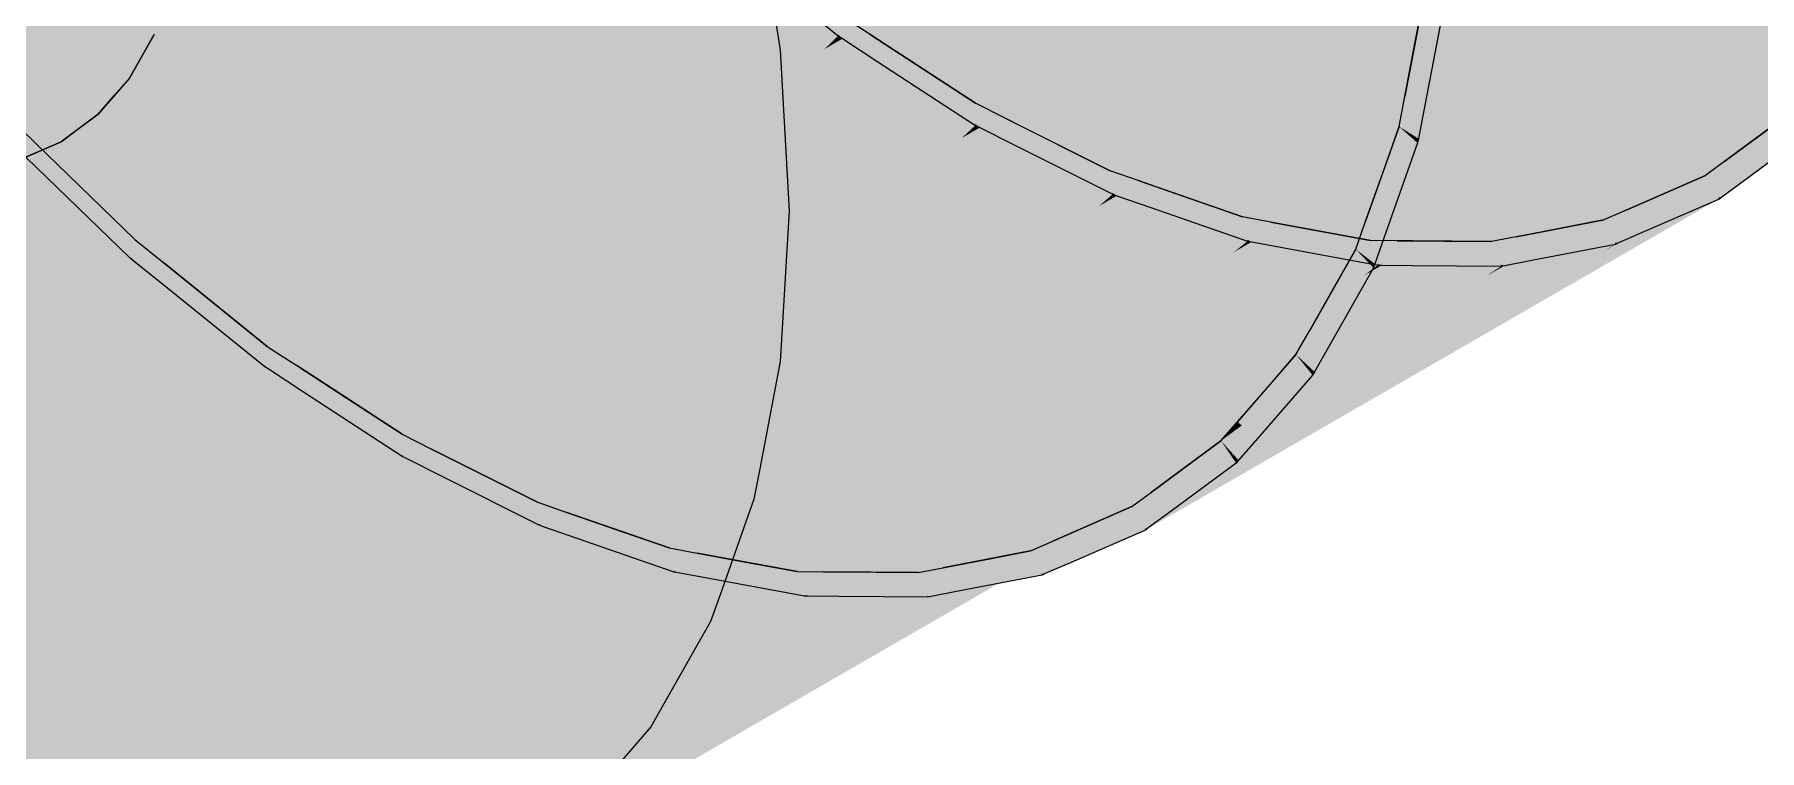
# Model space of a CAD drawing. Extents: x 0 to 297, y 0 to 210.
# Drawn here: x 211.32 to 236.84, y 138.73 to 149.33 of the extents above; entities that cross this region are included whole.
import ezdxf

# ---------------------------------------------------------------- set-up
doc = ezdxf.new("R2010")
doc.units = 0
doc.layers.add('SOMBRA', color=8, linetype='CONTINUOUS')
doc.layers.add('VISIBLE', color=7, linetype='CONTINUOUS')

msp = doc.modelspace()

# ---------------------------------------------------------------- linework, layer by layer
at = {"layer": 'SOMBRA', "color": 254}
for points in [[(205.9947, 149.0447), (233.1415, 165.3137), (205.5643, 149.392)], [(205.9947, 149.0447), (233.1469, 165.3093), (233.1415, 165.3137)], [(233.1469, 165.3093), (205.9947, 149.0447), (206.3808, 148.7331)], [(233.1469, 165.3093), (206.3808, 148.7331), (233.9579, 164.6548)], [(206.8186, 148.4472), (233.9579, 164.6548), (206.3808, 148.7331)], [(206.8186, 148.4472), (233.9635, 164.6512), (233.9579, 164.6548)], [(233.9635, 164.6512), (206.8186, 148.4472), (207.2114, 148.1907)], [(233.9635, 164.6512), (207.2114, 148.1907), (234.7886, 164.1124)], [(239.8405, 164.076), (212.7228, 148.6829), (240.2999, 164.6046)], [(212.9168, 149.0253), (240.2999, 164.6046), (212.7228, 148.6829)], [(212.9168, 149.0253), (240.3024, 164.609), (240.2999, 164.6046)], [(240.3024, 164.609), (212.9168, 149.0253), (213.091, 149.3325)], [(207.6493, 147.971), (234.7886, 164.1124), (207.2114, 148.1907)], [(207.6493, 147.971), (234.7941, 164.1096), (234.7886, 164.1124)], [(234.7941, 164.1096), (207.6493, 147.971), (208.0421, 147.774)], [(234.7941, 164.1096), (208.0421, 147.774), (235.6192, 163.6957)], [(239.2922, 163.6693), (212.2603, 148.1507), (239.8375, 164.0724)], [(212.5041, 148.4313), (239.8375, 164.0724), (212.2603, 148.1507)], [(212.5041, 148.4313), (239.8405, 164.076), (239.8375, 164.0724)], [(239.8405, 164.076), (212.5041, 148.4313), (212.7228, 148.6829)], [(208.4724, 147.6244), (235.6192, 163.6957), (208.0421, 147.774)], [(208.4724, 147.6244), (235.6247, 163.6938), (235.6192, 163.6957)], [(235.6247, 163.6938), (208.4724, 147.6244), (208.8585, 147.4901)], [(235.6247, 163.6938), (208.8585, 147.4901), (236.4357, 163.4118)], [(238.6669, 163.396), (211.7114, 147.7449), (239.2886, 163.6666)], [(212.0007, 147.9588), (239.2886, 163.6666), (211.7114, 147.7449)], [(212.0007, 147.9588), (239.2922, 163.6693), (239.2886, 163.6666)], [(239.2922, 163.6693), (212.0007, 147.9588), (212.2603, 148.1507)], [(209.274, 147.4131), (236.4357, 163.4118), (208.8585, 147.4901)], [(209.274, 147.4131), (236.441, 163.4108), (236.4357, 163.4118)], [(236.441, 163.4108), (209.274, 147.4131), (209.6468, 147.344)], [(236.441, 163.4108), (209.6468, 147.344), (237.224, 163.2657)], [(237.9752, 163.2607), (211.0856, 147.4725), (238.6627, 163.3942)], [(211.4155, 147.6161), (238.6627, 163.3942), (211.0856, 147.4725)], [(211.4155, 147.6161), (238.6669, 163.396), (238.6627, 163.3942)], [(238.6669, 163.396), (211.4155, 147.6161), (211.7114, 147.7449)], [(210.0403, 147.3409), (237.224, 163.2657), (209.6468, 147.344)], [(210.0403, 147.3409), (237.2289, 163.2656), (237.224, 163.2657)], [(237.2289, 163.2656), (210.0403, 147.3409), (210.3934, 147.3381)], [(237.2289, 163.2656), (210.3934, 147.3381), (237.9706, 163.2598)], [(210.7582, 147.4089), (237.9706, 163.2598), (210.3934, 147.3381)], [(210.7582, 147.4089), (237.9752, 163.2607), (237.9706, 163.2598)], [(237.9752, 163.2607), (210.7582, 147.4089), (211.0856, 147.4725)]]:
    msp.add_solid(points, dxfattribs=at)
at = {"layer": 'SOMBRA', "color": 252}
for points in [[(223.6864, 149.3294), (223.249, 149.615), (232.795, 155.1264)], [(223.6864, 149.3294), (232.795, 155.1264), (227.1819, 151.3475)], [(222.2687, 149.6442), (222.3543, 149.0984), (231.9002, 154.6098)], [(231.9002, 154.6098), (222.3543, 149.0984), (231.9454, 153.7868)], [(217.979, 154.2938), (219.2895, 152.791), (210.8042, 147.892)], [(217.979, 154.2938), (210.8042, 147.892), (215.5866, 152.9125)], [(222.4563, 147.2426), (231.9454, 153.7868), (222.3543, 149.0984)], [(222.4563, 147.2426), (232.0022, 152.754), (231.9454, 153.7868)], [(227.1819, 151.3475), (234.7886, 153.8245), (225.2426, 148.3132)], [(225.68, 148.0937), (225.2426, 148.3132), (234.7886, 153.8245)], [(225.68, 148.0937), (234.7886, 153.8245), (229.1756, 150.1119)], [(215.5866, 152.9125), (210.8042, 147.892), (209.4938, 149.3948)], [(210.8042, 147.892), (219.2895, 152.791), (219.0823, 152.5772)], [(222.4563, 147.2426), (232.0309, 152.2323), (232.0022, 152.754)], [(229.1756, 150.1119), (236.7822, 152.8244), (227.2362, 147.313)], [(227.6661, 147.1636), (227.2362, 147.313), (236.7822, 152.8244)], [(227.6661, 147.1636), (236.7822, 152.8244), (231.1617, 149.1818)], [(231.1617, 149.1818), (236.7822, 152.8244), (237.2121, 152.6749)], [(231.1617, 149.1818), (237.2121, 152.6749), (238.7417, 152.1432)], [(238.3657, 148.7511), (245.5886, 152.7547), (236.0426, 147.2433)], [(236.3316, 147.457), (236.0426, 147.2433), (245.5886, 152.7547)], [(236.3316, 147.457), (245.5886, 152.7547), (239.8273, 149.4752)], [(210.8042, 147.892), (219.0823, 152.5772), (210.8651, 147.833)], [(219.0823, 152.5772), (211.3475, 147.3654), (210.8651, 147.833)], [(219.0823, 152.5772), (217.4403, 150.8831), (211.3475, 147.3654)], [(239.7993, 151.2984), (240.2689, 152.6249), (231.7836, 147.7259)], [(231.7836, 147.7259), (240.2689, 152.6249), (240.0135, 152.5357)], [(231.7836, 147.7259), (240.0135, 152.5357), (231.7962, 147.7915)], [(240.0135, 152.5357), (231.8956, 148.3111), (231.7962, 147.7915)], [(240.0135, 152.5357), (237.9884, 151.8288), (231.8956, 148.3111)], [(219.8328, 152.2644), (221.2164, 150.9232), (212.7311, 146.0242)], [(219.8328, 152.2644), (212.7311, 146.0242), (217.4403, 150.8831)], [(222.4563, 147.2426), (222.4849, 146.721), (232.0309, 152.2323)], [(232.0309, 152.2323), (222.4849, 146.721), (231.9856, 151.4616)], [(231.1617, 149.1818), (238.7417, 152.1432), (229.1957, 146.6318)], [(229.6108, 146.5549), (229.1957, 146.6318), (238.7417, 152.1432)], [(229.6108, 146.5549), (238.7417, 152.1432), (233.1063, 148.573)], [(233.1063, 148.573), (238.7417, 152.1432), (239.1567, 152.0662)], [(233.1063, 148.573), (239.1567, 152.0662), (240.6335, 151.7924)], [(236.7393, 148.3558), (244.0865, 152.1008), (234.5406, 146.5895)], [(234.8701, 146.7329), (234.5406, 146.5895), (244.0865, 152.1008)], [(234.8701, 146.7329), (244.0865, 152.1008), (238.3657, 148.7511)], [(236.7393, 148.3558), (242.7898, 151.849), (244.0865, 152.1008)], [(233.1063, 148.573), (240.6335, 151.7924), (231.0876, 146.2811)], [(231.4807, 146.278), (231.0876, 146.2811), (240.6335, 151.7924)], [(231.4807, 146.278), (240.6335, 151.7924), (234.9763, 148.2961)], [(237.9884, 151.8288), (232.1806, 149.8013), (231.8956, 148.3111)], [(234.9763, 148.2961), (242.4253, 151.7783), (232.8794, 146.2669)], [(233.2439, 146.3377), (232.8794, 146.2669), (242.4253, 151.7783)], [(233.2439, 146.3377), (242.4253, 151.7783), (236.7393, 148.3558)], [(234.9763, 148.2961), (240.6335, 151.7924), (241.0266, 151.7893)], [(234.9763, 148.2961), (241.0266, 151.7893), (242.4253, 151.7783)], [(236.7393, 148.3558), (242.4253, 151.7783), (242.7898, 151.849)], [(222.3829, 144.9829), (231.9289, 150.4943), (231.9856, 151.4616)], [(222.3829, 144.9829), (231.9856, 151.4616), (222.4849, 146.721)], [(223.6864, 149.3294), (227.1819, 151.3475), (223.9391, 149.1644)], [(227.1819, 151.3475), (225.2426, 148.3132), (223.9391, 149.1644)], [(239.7993, 151.2984), (231.7836, 147.7259), (237.4068, 149.9172)], [(217.4403, 150.8831), (212.7311, 146.0242), (211.3475, 147.3654)], [(212.7311, 146.0242), (221.2164, 150.9232), (221.0114, 150.7176)], [(221.2794, 150.8723), (219.3866, 149.0878), (221.0114, 150.7176)], [(221.2794, 150.8723), (221.7791, 150.4691), (219.3866, 149.0878)], [(212.7311, 146.0242), (221.0114, 150.7176), (212.7941, 145.9734)], [(221.0114, 150.7176), (213.2938, 145.5701), (212.7941, 145.9734)], [(221.0114, 150.7176), (219.3866, 149.0878), (213.2938, 145.5701)], [(238.9686, 149.6375), (239.6148, 150.7776), (231.1296, 145.8786)], [(231.1296, 145.8786), (239.6148, 150.7776), (239.3675, 150.6812)], [(231.1296, 145.8786), (239.3675, 150.6812), (231.1502, 145.937)], [(239.3675, 150.6812), (231.314, 146.3995), (231.1502, 145.937)], [(239.3675, 150.6812), (237.4068, 149.9172), (231.314, 146.3995)], [(221.7791, 150.4691), (223.2121, 149.3126), (214.7268, 144.4136)], [(221.7791, 150.4691), (214.7268, 144.4136), (219.3866, 149.0878)], [(222.3829, 144.9829), (231.9002, 150.0058), (231.9289, 150.4943)], [(225.68, 148.0937), (229.1756, 150.1119), (225.9327, 147.967)], [(229.1756, 150.1119), (227.2362, 147.313), (225.9327, 147.967)], [(215.5856, 149.4313), (218.6417, 148.9399), (216.8427, 149.9785)], [(216.8427, 149.9785), (218.6417, 148.9399), (221.4465, 149.4845)], [(231.9002, 150.0058), (222.3543, 144.4944), (231.7653, 149.3005)], [(222.3829, 144.9829), (222.3543, 144.4944), (231.9002, 150.0058)], [(237.4068, 149.9172), (231.7836, 147.7259), (231.314, 146.3995)], [(231.6607, 148.3927), (231.9002, 150.0058), (231.5959, 148.4152)], [(231.6607, 148.3927), (232.1638, 149.8135), (231.9002, 150.0058)], [(213.091, 149.3325), (213.1933, 149.2244), (213.6891, 149.795)], [(213.1933, 149.2244), (214.0507, 149.4744), (213.6891, 149.795)], [(221.4465, 149.4845), (222.3543, 149.0984), (222.2687, 149.6442)], [(238.9686, 149.6375), (231.1296, 145.8786), (236.5761, 148.2562)], [(231.8956, 148.3111), (232.1638, 149.8135), (231.6607, 148.3927)], [(231.8956, 148.3111), (232.1806, 149.8013), (232.1638, 149.8135)], [(238.7433, 149.24), (238.9686, 149.6375), (236.5761, 148.2562)], [(212.7228, 148.6829), (213.1933, 149.2244), (213.091, 149.3325)], [(213.1933, 149.2244), (213.4072, 148.9987), (214.0507, 149.4744)], [(213.4072, 148.9987), (214.5887, 148.9974), (214.0507, 149.4744)], [(214.0507, 149.4744), (214.5887, 148.9974), (215.5856, 149.4313)], [(214.5887, 148.9974), (216.7603, 148.5745), (215.5856, 149.4313)], [(215.5856, 149.4313), (216.7603, 148.5745), (218.6417, 148.9399)], [(218.6417, 148.9399), (222.3543, 149.0984), (221.4465, 149.4845)], [(236.3316, 147.457), (239.8273, 149.4752), (236.4986, 147.5805)], [(239.8273, 149.4752), (237.3599, 148.2173), (236.4986, 147.5805)], [(212.7228, 148.6829), (213.4072, 148.9987), (213.1933, 149.2244)], [(219.3866, 149.0878), (214.7268, 144.4136), (213.2938, 145.5701)], [(214.7268, 144.4136), (223.2121, 149.3126), (223.0083, 149.116)], [(214.7268, 144.4136), (223.0083, 149.116), (214.791, 144.3717)], [(223.0083, 149.116), (215.2994, 144.0397), (214.791, 144.3717)], [(223.0083, 149.116), (221.3922, 147.5574), (215.2994, 144.0397)], [(218.6417, 148.9399), (222.4563, 147.2426), (222.3543, 149.0984)], [(223.2763, 149.2707), (221.3922, 147.5574), (223.0083, 149.116)], [(223.2763, 149.2707), (223.7846, 148.9387), (221.3922, 147.5574)], [(222.05, 142.9039), (231.5959, 148.4152), (231.7653, 149.3005)], [(222.05, 142.9039), (231.7653, 149.3005), (222.3543, 144.4944)], [(223.2121, 149.3126), (223.2763, 149.2707), (223.0083, 149.116)], [(227.6661, 147.1636), (231.1617, 149.1818), (227.9145, 147.0772)], [(231.1617, 149.1818), (229.1957, 146.6318), (227.9145, 147.0772)], [(237.9031, 148.2557), (238.7148, 149.1899), (230.2296, 144.2909)], [(230.2296, 144.2909), (238.7148, 149.1899), (238.4753, 149.0853)], [(230.2296, 144.2909), (238.4753, 149.0853), (230.258, 144.341)], [(238.4753, 149.0853), (230.4833, 144.7385), (230.258, 144.341)], [(238.4753, 149.0853), (236.5761, 148.2562), (230.4833, 144.7385)], [(238.7433, 149.24), (236.5761, 148.2562), (238.4753, 149.0853)], [(212.7228, 148.6829), (212.8187, 148.5636), (213.4072, 148.9987)], [(212.8187, 148.5636), (213.753, 148.6336), (213.4072, 148.9987)], [(213.4072, 148.9987), (213.753, 148.6336), (214.5887, 148.9974)], [(213.753, 148.6336), (215.37, 148.3045), (214.5887, 148.9974)], [(214.5887, 148.9974), (215.37, 148.3045), (216.7603, 148.5745)], [(223.7846, 148.9387), (225.2426, 147.9866), (216.7574, 143.0876)], [(223.7846, 148.9387), (216.7574, 143.0876), (221.3922, 147.5574)], [(216.7603, 148.5745), (221.5693, 147.2496), (218.6417, 148.9399)], [(218.6417, 148.9399), (221.5693, 147.2496), (222.4563, 147.2426)], [(212.2603, 148.1507), (212.8187, 148.5636), (212.7228, 148.6829)], [(212.2603, 148.1507), (213.0192, 148.3142), (212.8187, 148.5636)], [(212.8187, 148.5636), (213.0192, 148.3142), (213.753, 148.6336)], [(213.0192, 148.3142), (214.2675, 148.0904), (213.753, 148.6336)], [(213.753, 148.6336), (214.2675, 148.0904), (215.37, 148.3045)], [(215.37, 148.3045), (218.5439, 147.2736), (216.7603, 148.5745)], [(216.7603, 148.5745), (218.5439, 147.2736), (221.5693, 147.2496)], [(229.6108, 146.5549), (233.1063, 148.573), (229.8506, 146.5104)], [(233.1063, 148.573), (231.0876, 146.2811), (229.8506, 146.5104)], [(234.8701, 146.7329), (238.3657, 148.7511), (235.0605, 146.8158)], [(238.3657, 148.7511), (236.0426, 147.2433), (235.0605, 146.8158)], [(212.2603, 148.1507), (212.3482, 148.0221), (213.0192, 148.3142)], [(212.3482, 148.0221), (213.3433, 147.9109), (213.0192, 148.3142)], [(213.0192, 148.3142), (213.3433, 147.9109), (214.2675, 148.0904)], [(214.2675, 148.0904), (216.5145, 147.2896), (215.37, 148.3045)], [(215.37, 148.3045), (216.5145, 147.2896), (218.5439, 147.2736)], [(222.05, 142.9039), (231.5104, 147.9682), (231.5959, 148.4152)], [(231.4807, 146.278), (234.9763, 148.2961), (231.7078, 146.2762)], [(231.6607, 148.3927), (231.5959, 148.4152), (231.5104, 147.9682)], [(231.7962, 147.7915), (231.6607, 148.3927), (231.5104, 147.9682)], [(231.7962, 147.7915), (231.8956, 148.3111), (231.6607, 148.3927)], [(234.9763, 148.2961), (232.8794, 146.2669), (231.7078, 146.2762)], [(233.2439, 146.3377), (236.7393, 148.3558), (233.4544, 146.3786)], [(236.7393, 148.3558), (234.5406, 146.5895), (233.4544, 146.3786)], [(201.7816, 142.2176), (210.9124, 148.1312), (211.3275, 147.7289)], [(210.8651, 147.833), (211.3318, 147.6503), (210.9124, 148.1312)], [(211.3318, 147.6503), (211.3275, 147.7289), (210.9124, 148.1312)], [(211.7114, 147.7449), (212.3482, 148.0221), (212.2603, 148.1507)], [(213.3433, 147.9109), (215.0149, 147.3015), (214.2675, 148.0904)], [(214.2675, 148.0904), (215.0149, 147.3015), (216.5145, 147.2896)], [(237.9031, 148.2557), (230.2296, 144.2909), (235.5106, 146.8744)], [(236.5761, 148.2562), (231.1296, 145.8786), (230.4833, 144.7385)], [(237.62, 147.93), (237.9031, 148.2557), (235.5106, 146.8744)], [(210.8651, 147.833), (211.3475, 147.3654), (211.3318, 147.6503)], [(211.7114, 147.7449), (212.5318, 147.7534), (212.3482, 148.0221)], [(212.3482, 148.0221), (212.5318, 147.7534), (213.3433, 147.9109)], [(212.5318, 147.7534), (213.8257, 147.3109), (213.3433, 147.9109)], [(213.3433, 147.9109), (213.8257, 147.3109), (215.0149, 147.3015)], [(216.7574, 143.0876), (225.2426, 147.9866), (225.0388, 147.7997)], [(216.7574, 143.0876), (225.0388, 147.7997), (216.8215, 143.0554)], [(225.0388, 147.7997), (217.3299, 142.8004), (216.8215, 143.0554)], [(225.0388, 147.7997), (223.4227, 146.3181), (217.3299, 142.8004)], [(231.5104, 147.9682), (221.9645, 142.4568), (231.2881, 147.3404)], [(222.05, 142.9039), (221.9645, 142.4568), (231.5104, 147.9682)], [(225.3068, 147.9544), (223.4227, 146.3181), (225.0388, 147.7997)], [(225.3068, 147.9544), (225.8151, 147.6994), (223.4227, 146.3181)], [(225.2426, 147.9866), (225.3068, 147.9544), (225.0388, 147.7997)], [(236.6209, 147.1766), (237.5843, 147.8889), (229.099, 142.9899)], [(229.099, 142.9899), (237.5843, 147.8889), (237.352, 147.7752)], [(231.0751, 146.5193), (231.5104, 147.9682), (231.0091, 146.5524)], [(231.0751, 146.5193), (231.7673, 147.7405), (231.5104, 147.9682)], [(231.7962, 147.7915), (231.5104, 147.9682), (231.7673, 147.7405)], [(231.7836, 147.7259), (231.7962, 147.7915), (231.7673, 147.7405)], [(237.62, 147.93), (235.5106, 146.8744), (237.352, 147.7752)], [(201.7816, 142.2176), (211.3275, 147.7289), (212.1494, 146.9322)], [(211.0856, 147.4725), (211.7898, 147.6092), (211.7114, 147.7449)], [(211.0856, 147.4725), (211.9534, 147.3257), (211.7898, 147.6092)], [(211.3318, 147.6503), (212.8043, 146.2974), (211.3275, 147.7289)], [(211.3475, 147.3654), (212.7355, 146.0406), (211.3318, 147.6503)], [(211.3318, 147.6503), (212.7355, 146.0406), (212.8043, 146.2974)], [(211.7114, 147.7449), (211.7898, 147.6092), (212.5318, 147.7534)], [(211.7898, 147.6092), (212.8288, 147.3188), (212.5318, 147.7534)], [(211.7898, 147.6092), (211.9534, 147.3257), (212.8288, 147.3188)], [(212.5318, 147.7534), (212.8288, 147.3188), (213.8257, 147.3109)], [(221.3922, 147.5574), (216.7574, 143.0876), (215.2994, 144.0397)], [(225.8151, 147.6994), (227.2732, 146.9679), (218.7879, 142.0689)], [(225.8151, 147.6994), (218.7879, 142.0689), (223.4227, 146.3181)], [(229.099, 142.9899), (237.352, 147.7752), (229.1347, 143.031)], [(237.352, 147.7752), (229.4178, 143.3567), (229.1347, 143.031)], [(237.352, 147.7752), (235.5106, 146.8744), (229.4178, 143.3567)], [(231.314, 146.3995), (231.7673, 147.7405), (231.0751, 146.5193)], [(231.314, 146.3995), (231.7836, 147.7259), (231.7673, 147.7405)], [(211.0856, 147.4725), (211.153, 147.3321), (211.9534, 147.3257)], [(211.153, 147.3321), (211.2939, 147.0386), (212.2181, 146.8673)], [(211.153, 147.3321), (212.2181, 146.8673), (211.9534, 147.3257)], [(211.3475, 147.3654), (212.7311, 146.0242), (212.7355, 146.0406)], [(211.9534, 147.3257), (212.2181, 146.8673), (213.2706, 146.6722)], [(211.9534, 147.3257), (213.2706, 146.6722), (212.8288, 147.3188)], [(212.8288, 147.3188), (213.2706, 146.6722), (214.5262, 146.4394)], [(212.8288, 147.3188), (214.5262, 146.4394), (213.8257, 147.3109)], [(213.8257, 147.3109), (214.5262, 146.4394), (216.1095, 146.1459)], [(213.8257, 147.3109), (216.1095, 146.1459), (215.0149, 147.3015)], [(215.0149, 147.3015), (216.1095, 146.1459), (218.2522, 145.7487)], [(215.0149, 147.3015), (218.2522, 145.7487), (216.5145, 147.2896)], [(216.5145, 147.2896), (218.2522, 145.7487), (221.4465, 145.1565)], [(216.5145, 147.2896), (221.4465, 145.1565), (218.5439, 147.2736)], [(218.5439, 147.2736), (221.4465, 145.1565), (222.3829, 144.9829)], [(218.5439, 147.2736), (222.3829, 144.9829), (222.4849, 146.721)], [(218.5439, 147.2736), (222.4849, 146.721), (221.5693, 147.2496)], [(221.4632, 141.041), (231.0091, 146.5524), (231.2881, 147.3404)], [(221.4632, 141.041), (231.2881, 147.3404), (221.9645, 142.4568)], [(210.4488, 147.1953), (210.5645, 146.897), (211.5218, 146.5642)], [(210.4488, 147.1953), (211.5218, 146.5642), (211.2939, 147.0386)], [(211.2939, 147.0386), (211.5218, 146.5642), (212.6119, 146.1852)], [(211.2939, 147.0386), (212.6119, 146.1852), (212.2181, 146.8673)], [(221.5693, 147.2496), (222.4849, 146.721), (222.4563, 147.2426)], [(236.6209, 147.1766), (229.099, 142.9899), (234.2285, 145.7953)], [(236.285, 146.9283), (236.6209, 147.1766), (234.2285, 145.7953)], [(201.7816, 142.2176), (212.1494, 146.9322), (203.2583, 140.7861)], [(212.8043, 146.2974), (203.2583, 140.7861), (212.1494, 146.9322)], [(210.5645, 146.897), (210.7517, 146.4147), (211.8608, 145.8582)], [(210.5645, 146.897), (211.8608, 145.8582), (211.5218, 146.5642)], [(212.2181, 146.8673), (212.6119, 146.1852), (213.9124, 145.7331)], [(212.2181, 146.8673), (213.9124, 145.7331), (213.2706, 146.6722)], [(218.7879, 142.0689), (227.2732, 146.9679), (227.0682, 146.7913)], [(218.7879, 142.0689), (227.0682, 146.7913), (218.8509, 142.047)], [(227.0682, 146.7913), (219.3506, 141.8733), (218.8509, 142.047)], [(227.0682, 146.7913), (225.4434, 145.391), (219.3506, 141.8733)], [(227.8359, 146.7723), (229.2689, 146.2741), (220.7836, 141.3751)], [(227.8359, 146.7723), (220.7836, 141.3751), (225.4434, 145.391)], [(227.3362, 146.946), (225.4434, 145.391), (227.0682, 146.7913)], [(227.3362, 146.946), (227.8359, 146.7723), (225.4434, 145.391)], [(227.2732, 146.9679), (227.3362, 146.946), (227.0682, 146.7913)], [(235.1441, 146.4187), (236.2426, 146.8969), (227.7574, 141.998)], [(227.7574, 141.998), (236.2426, 146.8969), (236.017, 146.7735)], [(227.7574, 141.998), (236.017, 146.7735), (227.7997, 142.0293)], [(236.017, 146.7735), (228.1356, 142.2776), (227.7997, 142.0293)], [(236.017, 146.7735), (234.2285, 145.7953), (228.1356, 142.2776)], [(235.5106, 146.8744), (230.2296, 144.2909), (229.4178, 143.3567)], [(236.285, 146.9283), (234.2285, 145.7953), (236.017, 146.7735)], [(236.2426, 146.8969), (236.285, 146.9283), (236.017, 146.7735)], [(211.5218, 146.5642), (211.8608, 145.8582), (213.1839, 145.1945)], [(211.5218, 146.5642), (213.1839, 145.1945), (212.6119, 146.1852)], [(213.2706, 146.6722), (213.9124, 145.7331), (215.5523, 145.1629)], [(213.2706, 146.6722), (215.5523, 145.1629), (214.5262, 146.4394)], [(221.4632, 141.041), (230.8682, 146.1545), (231.0091, 146.5524)], [(231.0751, 146.5193), (231.0091, 146.5524), (230.8682, 146.1545)], [(231.1502, 145.937), (231.0751, 146.5193), (230.8682, 146.1545)], [(231.1502, 145.937), (231.314, 146.3995), (231.0751, 146.5193)], [(203.6883, 140.4391), (203.2583, 140.7861), (212.8043, 146.2974)], [(203.6883, 140.4391), (212.8043, 146.2974), (213.2342, 145.9505)], [(209.921, 146.4212), (210.1342, 145.704), (211.4346, 144.6545)], [(209.921, 146.4212), (211.4346, 144.6545), (211.0302, 145.6969)], [(210.7517, 146.4147), (211.0302, 145.6969), (212.3533, 144.8329)], [(210.7517, 146.4147), (212.3533, 144.8329), (211.8608, 145.8582)], [(212.7941, 145.9734), (212.8043, 146.2974), (212.7355, 146.0406)], [(212.7941, 145.9734), (213.2471, 145.8682), (212.8043, 146.2974)], [(213.2471, 145.8682), (213.2342, 145.9505), (212.8043, 146.2974)], [(214.5262, 146.4394), (215.5523, 145.1629), (217.7716, 144.3913)], [(214.5262, 146.4394), (217.7716, 144.3913), (216.1095, 146.1459)], [(223.4227, 146.3181), (218.7879, 142.0689), (217.3299, 142.8004)], [(220.7836, 141.3751), (229.2689, 146.2741), (229.0618, 146.1081)], [(229.3298, 146.2628), (227.4198, 144.7921), (229.0618, 146.1081)], [(229.3298, 146.2628), (229.8122, 146.1733), (227.4198, 144.7921)], [(235.1441, 146.4187), (227.7574, 141.998), (232.7517, 145.0375)], [(229.2689, 146.2741), (229.3298, 146.2628), (229.0618, 146.1081)], [(234.7611, 146.252), (235.1441, 146.4187), (232.7517, 145.0375)], [(212.6119, 146.1852), (213.1839, 145.1945), (214.8524, 144.3574)], [(212.6119, 146.1852), (214.8524, 144.3574), (213.9124, 145.7331)], [(212.7311, 146.0242), (212.7941, 145.9734), (212.7355, 146.0406)], [(216.1095, 146.1459), (217.7716, 144.3913), (221.0801, 143.2411)], [(216.1095, 146.1459), (221.0801, 143.2411), (218.2522, 145.7487)], [(220.7836, 141.3751), (229.0618, 146.1081), (220.8445, 141.3638)], [(229.0618, 146.1081), (221.3269, 141.2744), (220.8445, 141.3638)], [(230.8682, 146.1545), (221.3223, 140.6431), (230.5624, 145.6149)], [(221.4632, 141.041), (221.3223, 140.6431), (230.8682, 146.1545)], [(229.0618, 146.1081), (227.4198, 144.7921), (221.3269, 141.2744)], [(229.8122, 146.1733), (231.1958, 145.9169), (222.7105, 141.0179)], [(229.8122, 146.1733), (222.7105, 141.0179), (227.4198, 144.7921)], [(233.4979, 145.9951), (234.7127, 146.231), (226.2275, 141.332)], [(226.2275, 141.332), (234.7127, 146.231), (234.4931, 146.0973)], [(226.2275, 141.332), (234.4931, 146.0973), (226.2758, 141.353)], [(234.4931, 146.0973), (226.6588, 141.5198), (226.2758, 141.353)], [(234.4931, 146.0973), (232.7517, 145.0375), (226.6588, 141.5198)], [(230.2444, 144.8946), (230.8682, 146.1545), (230.1785, 144.9376)], [(230.2444, 144.8946), (231.1139, 145.8951), (230.8682, 146.1545)], [(231.1502, 145.937), (230.8682, 146.1545), (231.1139, 145.8951)], [(234.7611, 146.252), (232.7517, 145.0375), (234.4931, 146.0973)], [(234.7127, 146.231), (234.7611, 146.252), (234.4931, 146.0973)], [(203.6883, 140.4391), (213.2342, 145.9505), (214.0855, 145.2635)], [(211.8608, 145.8582), (212.3533, 144.8329), (214.0217, 143.7433)], [(211.8608, 145.8582), (214.0217, 143.7433), (213.1839, 145.1945)], [(212.7941, 145.9734), (213.2938, 145.5701), (213.2471, 145.8682)], [(213.2471, 145.8682), (214.7638, 144.7161), (213.2342, 145.9505)], [(213.2938, 145.5701), (214.7291, 144.4317), (213.2471, 145.8682)], [(213.2471, 145.8682), (214.7291, 144.4317), (214.7638, 144.7161)], [(218.2522, 145.7487), (221.0801, 143.2411), (222.05, 142.9039)], [(218.2522, 145.7487), (222.05, 142.9039), (222.3543, 144.4944)], [(218.2522, 145.7487), (222.3543, 144.4944), (221.4465, 145.1565)], [(222.7105, 141.0179), (231.1958, 145.9169), (230.9855, 145.7617)], [(222.7105, 141.0179), (230.9855, 145.7617), (222.7682, 141.0174)], [(230.9855, 145.7617), (223.2251, 141.0138), (222.7682, 141.0174)], [(230.9855, 145.7617), (229.3179, 144.5315), (223.2251, 141.0138)], [(231.7104, 145.9128), (233.0208, 145.9024), (224.5355, 141.0034)], [(231.7104, 145.9128), (224.5355, 141.0034), (229.3179, 144.5315)], [(224.5355, 141.0034), (233.0208, 145.9024), (232.8062, 145.7581)], [(224.5355, 141.0034), (232.8062, 145.7581), (224.589, 141.0138)], [(232.8062, 145.7581), (225.0126, 141.0961), (224.589, 141.0138)], [(232.8062, 145.7581), (231.1054, 144.6138), (225.0126, 141.0961)], [(233.4979, 145.9951), (226.2275, 141.332), (231.1054, 144.6138)], [(234.2285, 145.7953), (229.099, 142.9899), (228.1356, 142.2776)], [(231.2534, 145.9164), (229.3179, 144.5315), (230.9855, 145.7617)], [(231.2534, 145.9164), (231.7104, 145.9128), (229.3179, 144.5315)], [(230.4833, 144.7385), (231.1139, 145.8951), (230.2444, 144.8946)], [(230.4833, 144.7385), (231.1296, 145.8786), (231.1139, 145.8951)], [(231.1958, 145.9169), (231.2534, 145.9164), (230.9855, 145.7617)], [(233.0743, 145.9128), (233.4979, 145.9951), (231.1054, 144.6138)], [(233.0743, 145.9128), (231.1054, 144.6138), (232.8062, 145.7581)], [(231.1296, 145.8786), (231.1502, 145.937), (231.1139, 145.8951)], [(233.0208, 145.9024), (233.0743, 145.9128), (232.8062, 145.7581)], [(210.1342, 145.704), (210.4437, 144.6623), (212.0271, 143.1276)], [(210.1342, 145.704), (212.0271, 143.1276), (211.4346, 144.6545)], [(211.0302, 145.6969), (211.4346, 144.6545), (213.0746, 143.331)], [(211.0302, 145.6969), (213.0746, 143.331), (212.3533, 144.8329)], [(213.2938, 145.5701), (214.7268, 144.4136), (214.7291, 144.4317)], [(213.9124, 145.7331), (214.8524, 144.3574), (217.1104, 143.2247)], [(213.9124, 145.7331), (217.1104, 143.2247), (215.5523, 145.1629)], [(220.6325, 139.4263), (230.1785, 144.9376), (230.5624, 145.6149)], [(220.6325, 139.4263), (230.5624, 145.6149), (221.3223, 140.6431)], [(203.6883, 140.4391), (214.0855, 145.2635), (205.2178, 139.2047)], [(214.7638, 144.7161), (205.2178, 139.2047), (214.0855, 145.2635)], [(225.4434, 145.391), (220.7836, 141.3751), (219.3506, 141.8733)], [(213.1839, 145.1945), (214.0217, 143.7433), (216.2797, 142.2688)], [(213.1839, 145.1945), (216.2797, 142.2688), (214.8524, 144.3574)], [(215.5523, 145.1629), (217.1104, 143.2247), (220.4764, 141.5361)], [(215.5523, 145.1629), (220.4764, 141.5361), (217.7716, 144.3913)], [(221.4465, 145.1565), (222.3543, 144.4944), (222.3829, 144.9829)], [(232.7517, 145.0375), (227.7574, 141.998), (226.6588, 141.5198)], [(209.3975, 144.8563), (209.7042, 143.3577), (211.5856, 140.8198)], [(209.3975, 144.8563), (211.5856, 140.8198), (210.8971, 143.1365)], [(212.3533, 144.8329), (213.0746, 143.331), (215.2939, 141.54)], [(212.3533, 144.8329), (215.2939, 141.54), (214.0217, 143.7433)], [(220.6325, 139.4263), (229.9846, 144.5956), (230.1785, 144.9376)], [(227.4198, 144.7921), (222.7105, 141.0179), (221.3269, 141.2744)], [(230.2444, 144.8946), (230.1785, 144.9376), (229.9846, 144.5956)], [(230.258, 144.341), (230.2444, 144.8946), (229.9846, 144.5956)], [(230.258, 144.341), (230.4833, 144.7385), (230.2444, 144.8946)], [(205.6552, 138.9191), (205.2178, 139.2047), (214.7638, 144.7161)], [(205.6552, 138.9191), (214.7638, 144.7161), (215.2012, 144.4304)], [(210.4437, 144.6623), (210.8971, 143.1365), (212.9266, 140.8092)], [(210.4437, 144.6623), (212.9266, 140.8092), (212.0271, 143.1276)], [(211.4346, 144.6545), (212.0271, 143.1276), (214.1697, 141.0506)], [(211.4346, 144.6545), (214.1697, 141.0506), (213.0746, 143.331)], [(214.791, 144.3717), (214.7638, 144.7161), (214.7291, 144.4317)], [(214.791, 144.3717), (215.2224, 144.3459), (214.7638, 144.7161)], [(215.2224, 144.3459), (215.2012, 144.4304), (214.7638, 144.7161)], [(229.9846, 144.5956), (220.4387, 139.0842), (229.6004, 144.1534)], [(220.6325, 139.4263), (220.4387, 139.0842), (229.9846, 144.5956)], [(229.3179, 144.5315), (224.5355, 141.0034), (223.2251, 141.0138)], [(231.1054, 144.6138), (226.2275, 141.332), (225.0126, 141.0961)], [(229.183, 143.5462), (229.9846, 144.5956), (229.1182, 143.5985)], [(229.183, 143.5462), (230.2149, 144.3091), (229.9846, 144.5956)], [(230.258, 144.341), (229.9846, 144.5956), (230.2149, 144.3091)], [(205.6552, 138.9191), (215.2012, 144.4304), (216.0673, 143.8648)], [(214.7268, 144.4136), (214.791, 144.3717), (214.7291, 144.4317)], [(214.791, 144.3717), (215.2994, 144.0397), (215.2224, 144.3459)], [(214.8524, 144.3574), (216.2797, 142.2688), (219.6457, 140.0707)], [(214.8524, 144.3574), (219.6457, 140.0707), (217.1104, 143.2247)], [(215.2224, 144.3459), (216.7574, 143.4142), (215.2012, 144.4304)], [(215.2994, 144.0397), (216.7574, 143.1072), (215.2224, 144.3459)], [(215.2224, 144.3459), (216.7574, 143.1072), (216.7574, 143.4142)], [(217.7716, 144.3913), (220.4764, 141.5361), (221.4632, 141.041)], [(217.7716, 144.3913), (221.4632, 141.041), (221.9645, 142.4568)], [(217.7716, 144.3913), (221.9645, 142.4568), (221.0801, 143.2411)], [(229.4178, 143.3567), (230.2149, 144.3091), (229.183, 143.5462)], [(229.4178, 143.3567), (230.2296, 144.2909), (230.2149, 144.3091)], [(230.2296, 144.2909), (230.258, 144.341), (230.2149, 144.3091)], [(215.2994, 144.0397), (216.7574, 143.0876), (216.7574, 143.1072)], [(219.5722, 138.0872), (229.1182, 143.5985), (229.6004, 144.1534)], [(219.5722, 138.0872), (229.6004, 144.1534), (220.4387, 139.0842)], [(205.6552, 138.9191), (216.0673, 143.8648), (207.2114, 137.9028)], [(216.7574, 143.4142), (207.2114, 137.9028), (216.0673, 143.8648)], [(214.0217, 143.7433), (215.2939, 141.54), (218.6023, 138.8699)], [(214.0217, 143.7433), (218.6023, 138.8699), (216.2797, 142.2688)], [(219.5722, 138.0872), (228.8746, 143.3183), (229.1182, 143.5985)], [(229.183, 143.5462), (229.1182, 143.5985), (228.8746, 143.3183)], [(229.1347, 143.031), (229.183, 143.5462), (228.8746, 143.3183)], [(229.1347, 143.031), (229.4178, 143.3567), (229.183, 143.5462)], [(207.6488, 137.6834), (207.2114, 137.9028), (216.7574, 143.4142)], [(207.6488, 137.6834), (216.7574, 143.4142), (217.1948, 143.1948)], [(207.6488, 137.6834), (217.1948, 143.1948), (218.0609, 142.7603)], [(209.7042, 143.3577), (210.1698, 141.0823), (212.7059, 137.0498)], [(209.7042, 143.3577), (212.7059, 137.0498), (211.5856, 140.8198)], [(213.0746, 143.331), (214.1697, 141.0506), (217.364, 137.9544)], [(213.0746, 143.331), (217.364, 137.9544), (215.2939, 141.54)], [(216.8215, 143.0554), (216.7574, 143.4142), (216.7574, 143.1072)], [(216.8215, 143.0554), (217.224, 143.1095), (216.7574, 143.4142)], [(217.224, 143.1095), (217.1948, 143.1948), (216.7574, 143.4142)], [(217.1104, 143.2247), (219.6457, 140.0707), (220.6325, 139.4263)], [(217.1104, 143.2247), (220.6325, 139.4263), (221.3223, 140.6431)], [(217.1104, 143.2247), (221.3223, 140.6431), (220.4764, 141.5361)], [(217.224, 143.1095), (218.751, 142.4141), (217.1948, 143.1948)], [(228.8746, 143.3183), (219.3287, 137.8069), (228.4187, 142.9812)], [(219.5722, 138.0872), (219.3287, 137.8069), (228.8746, 143.3183)], [(221.0801, 143.2411), (221.9645, 142.4568), (222.05, 142.9039)], [(227.9089, 142.4974), (228.8746, 143.3183), (227.8464, 142.558)], [(227.9089, 142.4974), (229.0856, 143.0096), (228.8746, 143.3183)], [(229.1347, 143.031), (228.8746, 143.3183), (229.0856, 143.0096)], [(210.8971, 143.1365), (211.5856, 140.8198), (214.3904, 137.0365)], [(210.8971, 143.1365), (214.3904, 137.0365), (212.9266, 140.8092)], [(212.0271, 143.1276), (212.9266, 140.8092), (215.952, 137.3397)], [(212.0271, 143.1276), (215.952, 137.3397), (214.1697, 141.0506)], [(216.7574, 143.0876), (216.8215, 143.0554), (216.7574, 143.1072)], [(216.8215, 143.0554), (217.3299, 142.8004), (217.224, 143.1095)], [(217.3299, 142.8004), (218.7857, 142.0896), (217.224, 143.1095)], [(217.224, 143.1095), (218.7857, 142.0896), (218.751, 142.4141)], [(218.3004, 137.0467), (227.8464, 142.558), (228.4187, 142.9812)], [(218.3004, 137.0467), (228.4187, 142.9812), (219.3287, 137.8069)], [(228.1356, 142.2776), (229.0856, 143.0096), (227.9089, 142.4974)], [(228.1356, 142.2776), (229.099, 142.9899), (229.0856, 143.0096)], [(229.099, 142.9899), (229.1347, 143.031), (229.0856, 143.0096)], [(207.6488, 137.6834), (218.0609, 142.7603), (209.205, 136.9027)], [(218.751, 142.4141), (209.205, 136.9027), (218.0609, 142.7603)], [(217.3299, 142.8004), (218.7879, 142.0689), (218.7857, 142.0896)], [(218.3004, 137.0467), (227.5574, 142.3444), (227.8464, 142.558)], [(227.9089, 142.4974), (227.8464, 142.558), (227.5574, 142.3444)], [(227.7997, 142.0293), (227.9089, 142.4974), (227.5574, 142.3444)], [(227.7997, 142.0293), (228.1356, 142.2776), (227.9089, 142.4974)], [(209.6349, 136.7533), (209.205, 136.9027), (218.751, 142.4141)], [(209.6349, 136.7533), (218.751, 142.4141), (219.1809, 142.2646)], [(209.6349, 136.7533), (219.1809, 142.2646), (220.0322, 141.9686)], [(216.2797, 142.2688), (218.6023, 138.8699), (219.5722, 138.0872)], [(216.2797, 142.2688), (219.5722, 138.0872), (220.4387, 139.0842)], [(216.2797, 142.2688), (220.4387, 139.0842), (219.6457, 140.0707)], [(227.5574, 142.3444), (218.0114, 136.833), (227.0374, 142.118)], [(218.3004, 137.0467), (218.0114, 136.833), (227.5574, 142.3444)], [(218.8509, 142.047), (218.751, 142.4141), (218.7857, 142.0896)], [(218.8509, 142.047), (219.2176, 142.18), (218.751, 142.4141)], [(219.2176, 142.18), (219.1809, 142.2646), (218.751, 142.4141)], [(218.8509, 142.047), (219.3506, 141.8733), (219.2176, 142.18)], [(219.2176, 142.18), (220.7104, 141.7328), (219.1809, 142.2646)], [(219.3506, 141.8733), (220.7792, 141.3965), (219.2176, 142.18)], [(219.2176, 142.18), (220.7792, 141.3965), (220.7104, 141.7328)], [(226.4441, 141.766), (227.5574, 142.3444), (226.3848, 141.834)], [(226.4441, 141.766), (227.7454, 142.0187), (227.5574, 142.3444)], [(227.7997, 142.0293), (227.5574, 142.3444), (227.7454, 142.0187)], [(209.6349, 136.7533), (220.0322, 141.9686), (211.1645, 136.2215)], [(220.7104, 141.7328), (211.1645, 136.2215), (220.0322, 141.9686)], [(216.8389, 136.3226), (226.3848, 141.834), (227.0374, 142.118)], [(216.8389, 136.3226), (227.0374, 142.118), (218.0114, 136.833)], [(218.7879, 142.0689), (218.8509, 142.047), (218.7857, 142.0896)], [(226.6588, 141.5198), (227.7454, 142.0187), (226.4441, 141.766)], [(226.6588, 141.5198), (227.7574, 141.998), (227.7454, 142.0187)], [(227.7574, 141.998), (227.7997, 142.0293), (227.7454, 142.0187)], [(211.5796, 136.1445), (211.1645, 136.2215), (220.7104, 141.7328)], [(211.5796, 136.1445), (220.7104, 141.7328), (221.1255, 141.6559)], [(226.0553, 141.6905), (216.5093, 136.1792), (225.4803, 141.5788)], [(216.8389, 136.3226), (216.5093, 136.1792), (226.0553, 141.6905)], [(216.8389, 136.3226), (226.0553, 141.6905), (226.3848, 141.834)], [(219.3506, 141.8733), (220.7836, 141.3751), (220.7792, 141.3965)], [(220.8445, 141.3638), (220.7104, 141.7328), (220.7792, 141.3965)], [(220.8445, 141.3638), (221.1691, 141.5734), (220.7104, 141.7328)], [(221.1691, 141.5734), (221.1255, 141.6559), (220.7104, 141.7328)], [(224.8135, 141.3646), (226.0553, 141.6905), (224.7586, 141.4387)], [(224.8135, 141.3646), (226.2171, 141.3535), (226.0553, 141.6905)], [(226.4441, 141.766), (226.3848, 141.834), (226.0553, 141.6905)], [(226.2758, 141.353), (226.4441, 141.766), (226.0553, 141.6905)], [(226.2758, 141.353), (226.0553, 141.6905), (226.2171, 141.3535)], [(226.2758, 141.353), (226.6588, 141.5198), (226.4441, 141.766)], [(211.5796, 136.1445), (221.1255, 141.6559), (221.9474, 141.5035)], [(211.5796, 136.1445), (221.9474, 141.5035), (213.0563, 135.8708)], [(222.6023, 141.3821), (213.0563, 135.8708), (221.9474, 141.5035)], [(215.2126, 135.9273), (224.7586, 141.4387), (225.4803, 141.5788)], [(215.2126, 135.9273), (225.4803, 141.5788), (216.5093, 136.1792)], [(215.2126, 135.9273), (224.3941, 141.3679), (224.7586, 141.4387)], [(215.2939, 141.54), (217.364, 137.9544), (218.3004, 137.0467)], [(215.2939, 141.54), (218.3004, 137.0467), (219.3287, 137.8069)], [(215.2939, 141.54), (219.3287, 137.8069), (218.6023, 138.8699)], [(220.4764, 141.5361), (221.3223, 140.6431), (221.4632, 141.041)], [(220.8445, 141.3638), (221.3269, 141.2744), (221.1691, 141.5734)], [(221.1691, 141.5734), (222.6023, 141.3821), (221.1255, 141.6559)], [(221.3269, 141.2744), (222.704, 141.0397), (221.1691, 141.5734)], [(221.1691, 141.5734), (222.704, 141.0397), (222.6023, 141.3821)], [(224.8135, 141.3646), (224.7586, 141.4387), (224.3941, 141.3679)], [(213.4495, 135.8676), (213.0563, 135.8708), (222.6023, 141.3821)], [(213.4495, 135.8676), (222.6023, 141.3821), (222.9954, 141.379)], [(213.4495, 135.8676), (222.9954, 141.379), (223.7739, 141.3728)], [(213.4495, 135.8676), (223.7739, 141.3728), (214.8482, 135.8566)], [(224.3941, 141.3679), (214.8482, 135.8566), (223.7739, 141.3728)], [(215.2126, 135.9273), (214.8482, 135.8566), (224.3941, 141.3679)], [(220.7836, 141.3751), (220.8445, 141.3638), (220.7792, 141.3965)], [(221.3269, 141.2744), (222.7105, 141.0179), (222.704, 141.0397)], [(222.7682, 141.0174), (222.6023, 141.3821), (222.704, 141.0397)], [(222.7682, 141.0174), (223.0451, 141.3), (222.6023, 141.3821)], [(223.0451, 141.3), (222.9954, 141.379), (222.6023, 141.3821)], [(222.7682, 141.0174), (223.2251, 141.0138), (223.0451, 141.3)], [(223.0451, 141.3), (224.3941, 141.3679), (222.9954, 141.379)], [(223.0451, 141.3), (224.5271, 141.0253), (224.3941, 141.3679)], [(223.2251, 141.0138), (224.5271, 141.0253), (223.0451, 141.3)], [(224.589, 141.0138), (224.3941, 141.3679), (224.5271, 141.0253)], [(224.589, 141.0138), (224.8135, 141.3646), (224.3941, 141.3679)], [(224.589, 141.0138), (225.0126, 141.0961), (224.8135, 141.3646)], [(225.0126, 141.0961), (226.2171, 141.3535), (224.8135, 141.3646)], [(225.0126, 141.0961), (226.2275, 141.332), (226.2171, 141.3535)], [(226.2275, 141.332), (226.2758, 141.353), (226.2171, 141.3535)], [(210.1698, 141.0823), (210.9275, 137.3795), (211.5796, 136.1445)], [(210.1698, 141.0823), (211.5796, 136.1445), (213.0563, 135.8708)], [(210.1698, 141.0823), (213.0563, 135.8708), (212.7059, 137.0498)], [(214.1697, 141.0506), (215.952, 137.3397), (216.8389, 136.3226)], [(214.1697, 141.0506), (216.8389, 136.3226), (218.0114, 136.833)], [(214.1697, 141.0506), (218.0114, 136.833), (217.364, 137.9544)], [(222.7105, 141.0179), (222.7682, 141.0174), (222.704, 141.0397)], [(223.2251, 141.0138), (224.5355, 141.0034), (224.5271, 141.0253)], [(224.5355, 141.0034), (224.589, 141.0138), (224.5271, 141.0253)], [(211.5856, 140.8198), (212.7059, 137.0498), (213.4495, 135.8676)], [(211.5856, 140.8198), (213.4495, 135.8676), (214.8482, 135.8566)], [(211.5856, 140.8198), (214.8482, 135.8566), (214.3904, 137.0365)], [(212.9266, 140.8092), (214.3904, 137.0365), (215.2126, 135.9273)], [(212.9266, 140.8092), (215.2126, 135.9273), (216.5093, 136.1792)], [(212.9266, 140.8092), (216.5093, 136.1792), (215.952, 137.3397)], [(219.6457, 140.0707), (220.4387, 139.0842), (220.6325, 139.4263)], [(218.6023, 138.8699), (219.3287, 137.8069), (219.5722, 138.0872)]]:
    msp.add_solid(points, dxfattribs=at)
at = {"layer": 'SOMBRA', "color": 253}
for points in [[(223.2121, 149.3126), (221.7791, 150.4691), (221.7324, 150.7672)], [(223.2121, 149.3126), (221.7324, 150.7672), (223.2143, 149.3307)], [(221.7324, 150.7672), (223.249, 149.615), (223.2143, 149.3307)], [(223.7846, 148.9387), (223.2143, 149.3307), (223.249, 149.615)], [(223.7846, 148.9387), (223.249, 149.615), (223.7077, 149.2449)], [(223.7077, 149.2449), (223.249, 149.615), (223.6864, 149.3294)], [(223.2763, 149.2707), (223.2121, 149.3126), (223.2143, 149.3307)], [(223.7846, 148.9387), (223.2763, 149.2707), (223.2143, 149.3307)], [(223.7077, 149.2449), (223.6864, 149.3294), (225.2426, 148.3132)], [(225.2426, 147.9866), (223.7846, 148.9387), (223.7077, 149.2449)], [(225.2426, 147.9866), (223.7077, 149.2449), (225.2426, 148.0061)], [(223.7077, 149.2449), (225.2426, 148.3132), (225.2426, 148.0061)], [(225.8151, 147.6994), (225.2426, 148.0061), (225.2426, 148.3132)], [(225.8151, 147.6994), (225.2426, 148.3132), (225.7093, 148.0085)], [(225.7093, 148.0085), (225.2426, 148.3132), (225.68, 148.0937)], [(225.7093, 148.0085), (225.68, 148.0937), (227.2362, 147.313)], [(236.3942, 147.3964), (236.3316, 147.457), (237.3599, 148.2173)], [(236.3942, 147.3964), (237.3599, 148.2173), (237.5709, 147.9086)], [(225.3068, 147.9544), (225.2426, 147.9866), (225.2426, 148.0061)], [(225.8151, 147.6994), (225.3068, 147.9544), (225.2426, 148.0061)], [(227.2732, 146.9679), (225.8151, 147.6994), (225.7093, 148.0085)], [(227.2732, 146.9679), (225.7093, 148.0085), (227.2709, 146.9886)], [(225.7093, 148.0085), (227.2362, 147.313), (227.2709, 146.9886)], [(237.5843, 147.8889), (236.3942, 147.3964), (237.5709, 147.9086)], [(237.5843, 147.8889), (236.6209, 147.1766), (236.3942, 147.3964)], [(227.8359, 146.7723), (227.2709, 146.9886), (227.2362, 147.313)], [(227.8359, 146.7723), (227.2362, 147.313), (227.7028, 147.079)], [(227.7028, 147.079), (227.2362, 147.313), (227.6661, 147.1636)], [(236.3942, 147.3964), (236.0426, 147.2433), (236.3316, 147.457)], [(236.6209, 147.1766), (236.0426, 147.2433), (236.3942, 147.3964)], [(227.7028, 147.079), (227.6661, 147.1636), (229.1957, 146.6318)], [(229.2689, 146.2741), (227.8359, 146.7723), (227.7028, 147.079)], [(229.2689, 146.2741), (227.7028, 147.079), (229.2645, 146.2955)], [(227.7028, 147.079), (229.1957, 146.6318), (229.2645, 146.2955)], [(234.9294, 146.665), (234.8701, 146.7329), (236.0426, 147.2433)], [(234.9294, 146.665), (236.0426, 147.2433), (236.2306, 146.9177)], [(236.6209, 147.1766), (236.2306, 146.9177), (236.0426, 147.2433)], [(236.6209, 147.1766), (236.285, 146.9283), (236.2306, 146.9177)], [(227.3362, 146.946), (227.2732, 146.9679), (227.2709, 146.9886)], [(227.8359, 146.7723), (227.3362, 146.946), (227.2709, 146.9886)], [(236.2426, 146.8969), (234.9294, 146.665), (236.2306, 146.9177)], [(236.2426, 146.8969), (235.1441, 146.4187), (234.9294, 146.665)], [(236.285, 146.9283), (236.2426, 146.8969), (236.2306, 146.9177)], [(229.8122, 146.1733), (229.2645, 146.2955), (229.1957, 146.6318)], [(229.8122, 146.1733), (229.1957, 146.6318), (229.6543, 146.4723)], [(229.6543, 146.4723), (229.1957, 146.6318), (229.6108, 146.5549)], [(229.6543, 146.4723), (229.6108, 146.5549), (231.0876, 146.2811)], [(233.2988, 146.2636), (233.2439, 146.3377), (234.5406, 146.5895)], [(233.2988, 146.2636), (234.5406, 146.5895), (234.7024, 146.2525)], [(234.9294, 146.665), (234.5406, 146.5895), (234.8701, 146.7329)], [(235.1441, 146.4187), (234.5406, 146.5895), (234.9294, 146.665)], [(235.1441, 146.4187), (234.7024, 146.2525), (234.5406, 146.5895)], [(229.3298, 146.2628), (229.2689, 146.2741), (229.2645, 146.2955)], [(229.8122, 146.1733), (229.3298, 146.2628), (229.2645, 146.2955)], [(231.1958, 145.9169), (229.8122, 146.1733), (229.6543, 146.4723)], [(231.1958, 145.9169), (229.6543, 146.4723), (231.1893, 145.9387)], [(229.6543, 146.4723), (231.0876, 146.2811), (231.1893, 145.9387)], [(231.7104, 145.9128), (231.1893, 145.9387), (231.0876, 146.2811)], [(231.5304, 146.199), (231.0876, 146.2811), (231.4807, 146.278)], [(231.7104, 145.9128), (231.0876, 146.2811), (231.5304, 146.199)], [(231.5304, 146.199), (231.4807, 146.278), (232.8794, 146.2669)], [(231.5304, 146.199), (232.8794, 146.2669), (233.0123, 145.9243)], [(233.2988, 146.2636), (232.8794, 146.2669), (233.2439, 146.3377)], [(233.4979, 145.9951), (233.0123, 145.9243), (232.8794, 146.2669)], [(233.4979, 145.9951), (232.8794, 146.2669), (233.2988, 146.2636)], [(234.7127, 146.231), (233.4979, 145.9951), (233.2988, 146.2636)], [(234.7127, 146.231), (233.2988, 146.2636), (234.7024, 146.2525)], [(235.1441, 146.4187), (234.7611, 146.252), (234.7024, 146.2525)], [(234.7611, 146.252), (234.7127, 146.231), (234.7024, 146.2525)], [(233.0208, 145.9024), (231.7104, 145.9128), (231.5304, 146.199)], [(233.0208, 145.9024), (231.5304, 146.199), (233.0123, 145.9243)], [(231.2534, 145.9164), (231.1958, 145.9169), (231.1893, 145.9387)], [(231.7104, 145.9128), (231.2534, 145.9164), (231.1893, 145.9387)], [(233.4979, 145.9951), (233.0743, 145.9128), (233.0123, 145.9243)], [(233.0743, 145.9128), (233.0208, 145.9024), (233.0123, 145.9243)]]:
    msp.add_solid(points, dxfattribs=at)
at = {"layer": 'VISIBLE'}
for p, q in [((221.7791, 150.4691), (223.2121, 149.3126)), ((231.9002, 150.0058), (231.5959, 148.4152)), ((231.7653, 149.3005), (231.9002, 150.0058)), ((222.2687, 149.6442), (222.3543, 149.0984)), ((223.6864, 149.3294), (223.249, 149.615)), ((232.1806, 149.8013), (231.8956, 148.3111)), ((213.091, 149.3325), (212.7228, 148.6829)), ((212.9168, 149.0253), (213.091, 149.3325)), ((223.9391, 149.1644), (223.6864, 149.3294)), ((223.6864, 149.3294), (225.2426, 148.3132)), ((222.3543, 149.0984), (222.4563, 147.2426)), ((223.2121, 149.3126), (223.2763, 149.2707)), ((223.2763, 149.2707), (223.7846, 148.9387)), ((225.2426, 148.3132), (223.9391, 149.1644)), ((231.5959, 148.4152), (231.7653, 149.3005)), ((212.7228, 148.6829), (212.9168, 149.0253)), ((223.7846, 148.9387), (225.2426, 147.9866)), ((212.7228, 148.6829), (212.2603, 148.1507)), ((212.5041, 148.4313), (212.7228, 148.6829)), ((212.2603, 148.1507), (212.5041, 148.4313)), ((225.68, 148.0937), (225.2426, 148.3132)), ((231.5104, 147.9682), (231.5959, 148.4152)), ((231.8956, 148.3111), (231.7962, 147.7915)), ((210.9124, 148.1312), (211.3275, 147.7289)), ((212.2603, 148.1507), (211.7114, 147.7449)), ((212.0007, 147.9588), (212.2603, 148.1507)), ((225.9327, 147.967), (225.68, 148.0937)), ((225.68, 148.0937), (227.2362, 147.313)), ((236.3316, 147.457), (237.3599, 148.2173)), ((237.3599, 148.2173), (236.4986, 147.5805)), ((211.3475, 147.3654), (210.8651, 147.833)), ((211.7114, 147.7449), (212.0007, 147.9588)), ((225.2426, 147.9866), (225.3068, 147.9544)), ((225.3068, 147.9544), (225.8151, 147.6994)), ((227.2362, 147.313), (225.9327, 147.967)), ((231.5104, 147.9682), (231.0091, 146.5524)), ((231.2881, 147.3404), (231.5104, 147.9682)), ((231.7962, 147.7915), (231.7836, 147.7259)), ((236.6209, 147.1766), (237.5843, 147.8889)), ((211.7114, 147.7449), (211.0856, 147.4725)), ((211.0856, 147.4725), (211.4155, 147.6161)), ((211.3275, 147.7289), (212.1494, 146.9322)), ((212.8043, 146.2974), (211.3275, 147.7289)), ((211.4155, 147.6161), (211.7114, 147.7449)), ((225.8151, 147.6994), (227.2732, 146.9679)), ((231.7836, 147.7259), (231.314, 146.3995)), ((236.4986, 147.5805), (236.3316, 147.457)), ((212.7311, 146.0242), (211.3475, 147.3654)), ((227.6661, 147.1636), (227.2362, 147.313)), ((231.0091, 146.5524), (231.2881, 147.3404)), ((236.3316, 147.457), (236.0426, 147.2433)), ((222.4563, 147.2426), (222.4849, 146.721)), ((227.9145, 147.0772), (227.6661, 147.1636)), ((227.6661, 147.1636), (229.1957, 146.6318)), ((229.1957, 146.6318), (227.9145, 147.0772)), ((234.8701, 146.7329), (236.0426, 147.2433)), ((236.0426, 147.2433), (235.0605, 146.8158)), ((236.285, 146.9283), (236.6209, 147.1766)), ((212.1494, 146.9322), (212.8043, 146.2974)), ((227.2732, 146.9679), (227.3362, 146.946)), ((227.3362, 146.946), (227.8359, 146.7723)), ((227.8359, 146.7723), (229.2689, 146.2741)), ((235.0605, 146.8158), (234.8701, 146.7329)), ((235.1441, 146.4187), (236.2426, 146.8969)), ((236.2426, 146.8969), (236.285, 146.9283)), ((222.4849, 146.721), (222.3829, 144.9829)), ((229.6108, 146.5549), (229.1957, 146.6318)), ((229.8506, 146.5104), (229.6108, 146.5549)), ((229.6108, 146.5549), (231.0876, 146.2811)), ((231.0876, 146.2811), (229.8506, 146.5104)), ((230.8682, 146.1545), (231.0091, 146.5524)), ((233.2439, 146.3377), (234.5406, 146.5895)), ((234.5406, 146.5895), (233.4544, 146.3786)), ((234.8701, 146.7329), (234.5406, 146.5895)), ((212.8043, 146.2974), (213.2342, 145.9505)), ((229.2689, 146.2741), (229.3298, 146.2628)), ((229.3298, 146.2628), (229.8122, 146.1733)), ((231.4807, 146.278), (231.0876, 146.2811)), ((231.314, 146.3995), (231.1502, 145.937)), ((231.7078, 146.2762), (231.4807, 146.278)), ((231.4807, 146.278), (232.8794, 146.2669)), ((232.8794, 146.2669), (231.7078, 146.2762)), ((233.2439, 146.3377), (232.8794, 146.2669)), ((233.4544, 146.3786), (233.2439, 146.3377)), ((234.7611, 146.252), (235.1441, 146.4187)), ((212.7941, 145.9734), (212.7311, 146.0242)), ((229.8122, 146.1733), (231.1958, 145.9169)), ((230.8682, 146.1545), (230.1785, 144.9376)), ((230.5624, 145.6149), (230.8682, 146.1545)), ((233.4979, 145.9951), (234.7127, 146.231)), ((234.7127, 146.231), (234.7611, 146.252)), ((213.2938, 145.5701), (212.7941, 145.9734)), ((213.2342, 145.9505), (214.0855, 145.2635)), ((214.7638, 144.7161), (213.2342, 145.9505)), ((231.1296, 145.8786), (230.4833, 144.7385)), ((231.1502, 145.937), (231.1296, 145.8786)), ((231.1958, 145.9169), (231.2534, 145.9164)), ((231.2534, 145.9164), (231.7104, 145.9128)), ((231.7104, 145.9128), (233.0208, 145.9024)), ((233.0208, 145.9024), (233.0743, 145.9128)), ((233.0743, 145.9128), (233.4979, 145.9951)), ((214.7268, 144.4136), (213.2938, 145.5701)), ((230.1785, 144.9376), (230.5624, 145.6149)), ((214.0855, 145.2635), (214.7638, 144.7161)), ((222.3829, 144.9829), (222.3543, 144.4944)), ((229.9846, 144.5956), (230.1785, 144.9376)), ((230.4833, 144.7385), (230.258, 144.341)), ((214.7638, 144.7161), (215.2012, 144.4304)), ((222.3543, 144.4944), (222.05, 142.9039)), ((229.9846, 144.5956), (229.1182, 143.5985)), ((229.6004, 144.1534), (229.9846, 144.5956)), ((214.791, 144.3717), (214.7268, 144.4136)), ((215.2994, 144.0397), (214.791, 144.3717)), ((215.2012, 144.4304), (216.0673, 143.8648)), ((216.7574, 143.4142), (215.2012, 144.4304)), ((230.2296, 144.2909), (229.4178, 143.3567)), ((230.258, 144.341), (230.2296, 144.2909)), ((216.7574, 143.0876), (215.2994, 144.0397)), ((229.1182, 143.5985), (229.6004, 144.1534)), ((216.0673, 143.8648), (216.7574, 143.4142)), ((228.8746, 143.3183), (229.1182, 143.5985)), ((216.7574, 143.4142), (217.1948, 143.1948)), ((217.1948, 143.1948), (218.0609, 142.7603)), ((218.751, 142.4141), (217.1948, 143.1948)), ((228.8746, 143.3183), (227.8464, 142.558)), ((228.4187, 142.9812), (228.8746, 143.3183)), ((229.4178, 143.3567), (229.1347, 143.031)), ((216.8215, 143.0554), (216.7574, 143.0876)), ((217.3299, 142.8004), (216.8215, 143.0554)), ((227.8464, 142.558), (228.4187, 142.9812)), ((229.099, 142.9899), (228.1356, 142.2776)), ((229.1347, 143.031), (229.099, 142.9899)), ((218.7879, 142.0689), (217.3299, 142.8004)), ((218.0609, 142.7603), (218.751, 142.4141)), ((222.05, 142.9039), (221.9645, 142.4568)), ((221.9645, 142.4568), (221.4632, 141.041)), ((227.5574, 142.3444), (227.8464, 142.558)), ((218.751, 142.4141), (219.1809, 142.2646)), ((219.1809, 142.2646), (220.0322, 141.9686)), ((220.7104, 141.7328), (219.1809, 142.2646)), ((227.5574, 142.3444), (226.3848, 141.834)), ((227.0374, 142.118), (227.5574, 142.3444)), ((228.1356, 142.2776), (227.7997, 142.0293)), ((218.8509, 142.047), (218.7879, 142.0689)), ((219.3506, 141.8733), (218.8509, 142.047)), ((220.0322, 141.9686), (220.7104, 141.7328)), ((226.3848, 141.834), (227.0374, 142.118)), ((227.7574, 141.998), (226.6588, 141.5198)), ((227.7997, 142.0293), (227.7574, 141.998)), ((220.7836, 141.3751), (219.3506, 141.8733)), ((220.7104, 141.7328), (221.1255, 141.6559)), ((226.0553, 141.6905), (224.7586, 141.4387)), ((225.4803, 141.5788), (226.0553, 141.6905)), ((226.0553, 141.6905), (226.3848, 141.834)), ((221.1255, 141.6559), (221.9474, 141.5035)), ((222.6023, 141.3821), (221.1255, 141.6559)), ((221.9474, 141.5035), (222.6023, 141.3821)), ((224.3941, 141.3679), (224.7586, 141.4387)), ((224.7586, 141.4387), (225.4803, 141.5788)), ((226.6588, 141.5198), (226.2758, 141.353)), ((220.8445, 141.3638), (220.7836, 141.3751)), ((221.3269, 141.2744), (220.8445, 141.3638)), ((222.7105, 141.0179), (221.3269, 141.2744)), ((222.6023, 141.3821), (222.9954, 141.379)), ((222.9954, 141.379), (223.7739, 141.3728)), ((224.3941, 141.3679), (222.9954, 141.379)), ((223.7739, 141.3728), (224.3941, 141.3679)), ((226.2275, 141.332), (225.0126, 141.0961)), ((226.2758, 141.353), (226.2275, 141.332)), ((221.4632, 141.041), (221.3223, 140.6431)), ((222.7682, 141.0174), (222.7105, 141.0179)), ((223.2251, 141.0138), (222.7682, 141.0174)), ((224.5355, 141.0034), (223.2251, 141.0138)), ((224.589, 141.0138), (224.5355, 141.0034)), ((225.0126, 141.0961), (224.589, 141.0138)), ((221.3223, 140.6431), (220.6325, 139.4263)), ((220.6325, 139.4263), (220.4387, 139.0842)), ((220.4387, 139.0842), (219.5722, 138.0872))]:
    msp.add_line(p, q, dxfattribs=at)

doc.saveas('drawing.dxf')
